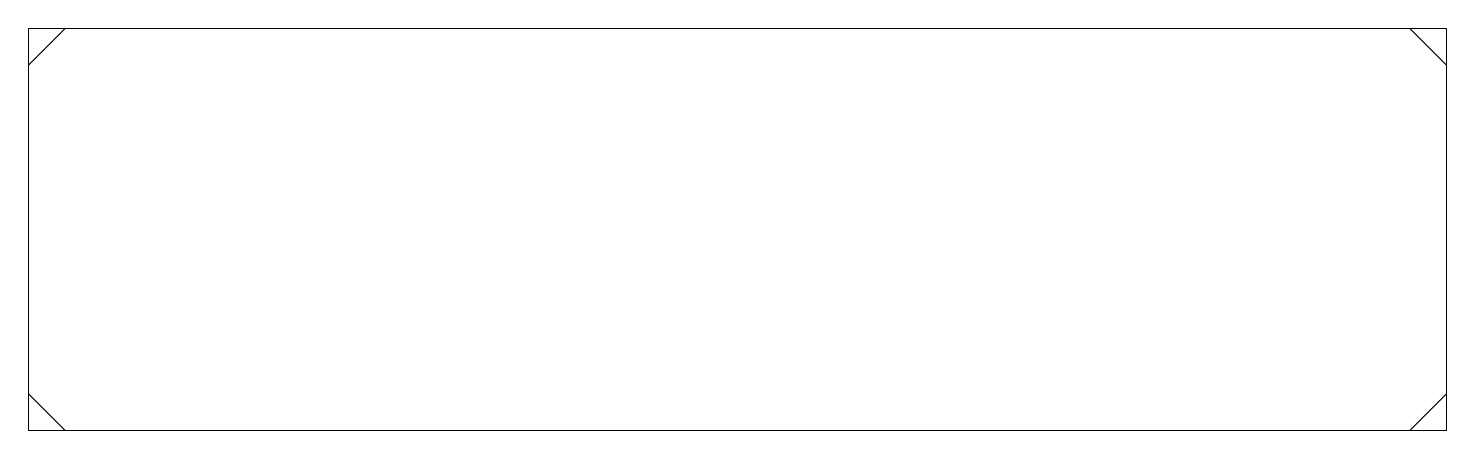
# Paper-space layout 'Layout1' of a CAD drawing. Header units: millimetres. Extents: x 0 to 257, y 61 to 134.
# The model-space entities are those that its viewports show. They can reach past a viewport. Long polylines and large blocks are cut down to what shows.
import ezdxf

# ---------------------------------------------------------------- set-up
doc = ezdxf.new("R2010")
doc.units = ezdxf.units.MM
doc.header["$LTSCALE"] = 10
doc.layers.add('MEMBERS', color=5, linetype='Continuous')

msp = doc.modelspace()

# ---------------------------------------------------------------- linework, layer by layer
at = {"layer": 'MEMBERS', "color": 3, "linetype": 'Continuous'}
for p, q in [((0, 89), (20, 109)), ((20, 109), (748, 109)), ((748, 109), (768, 89)), ((0, -89), (0, 89)), ((768, 89), (768, -89)), ((20, -109), (0, -89)), ((768, -89), (748, -109)), ((748, -109), (20, -109))]:
    msp.add_line(p, q, dxfattribs=at)

psp = doc.layouts.get("Layout1")

# ---------------------------------------------------------------- viewports
at = {"layer": '0'}
psp.add_viewport(center=(128.5, 97.5), size=(257, 72.9505), view_center_point=(384, 0), view_height=217.9999, dxfattribs=at)

doc.saveas('drawing.dxf')
